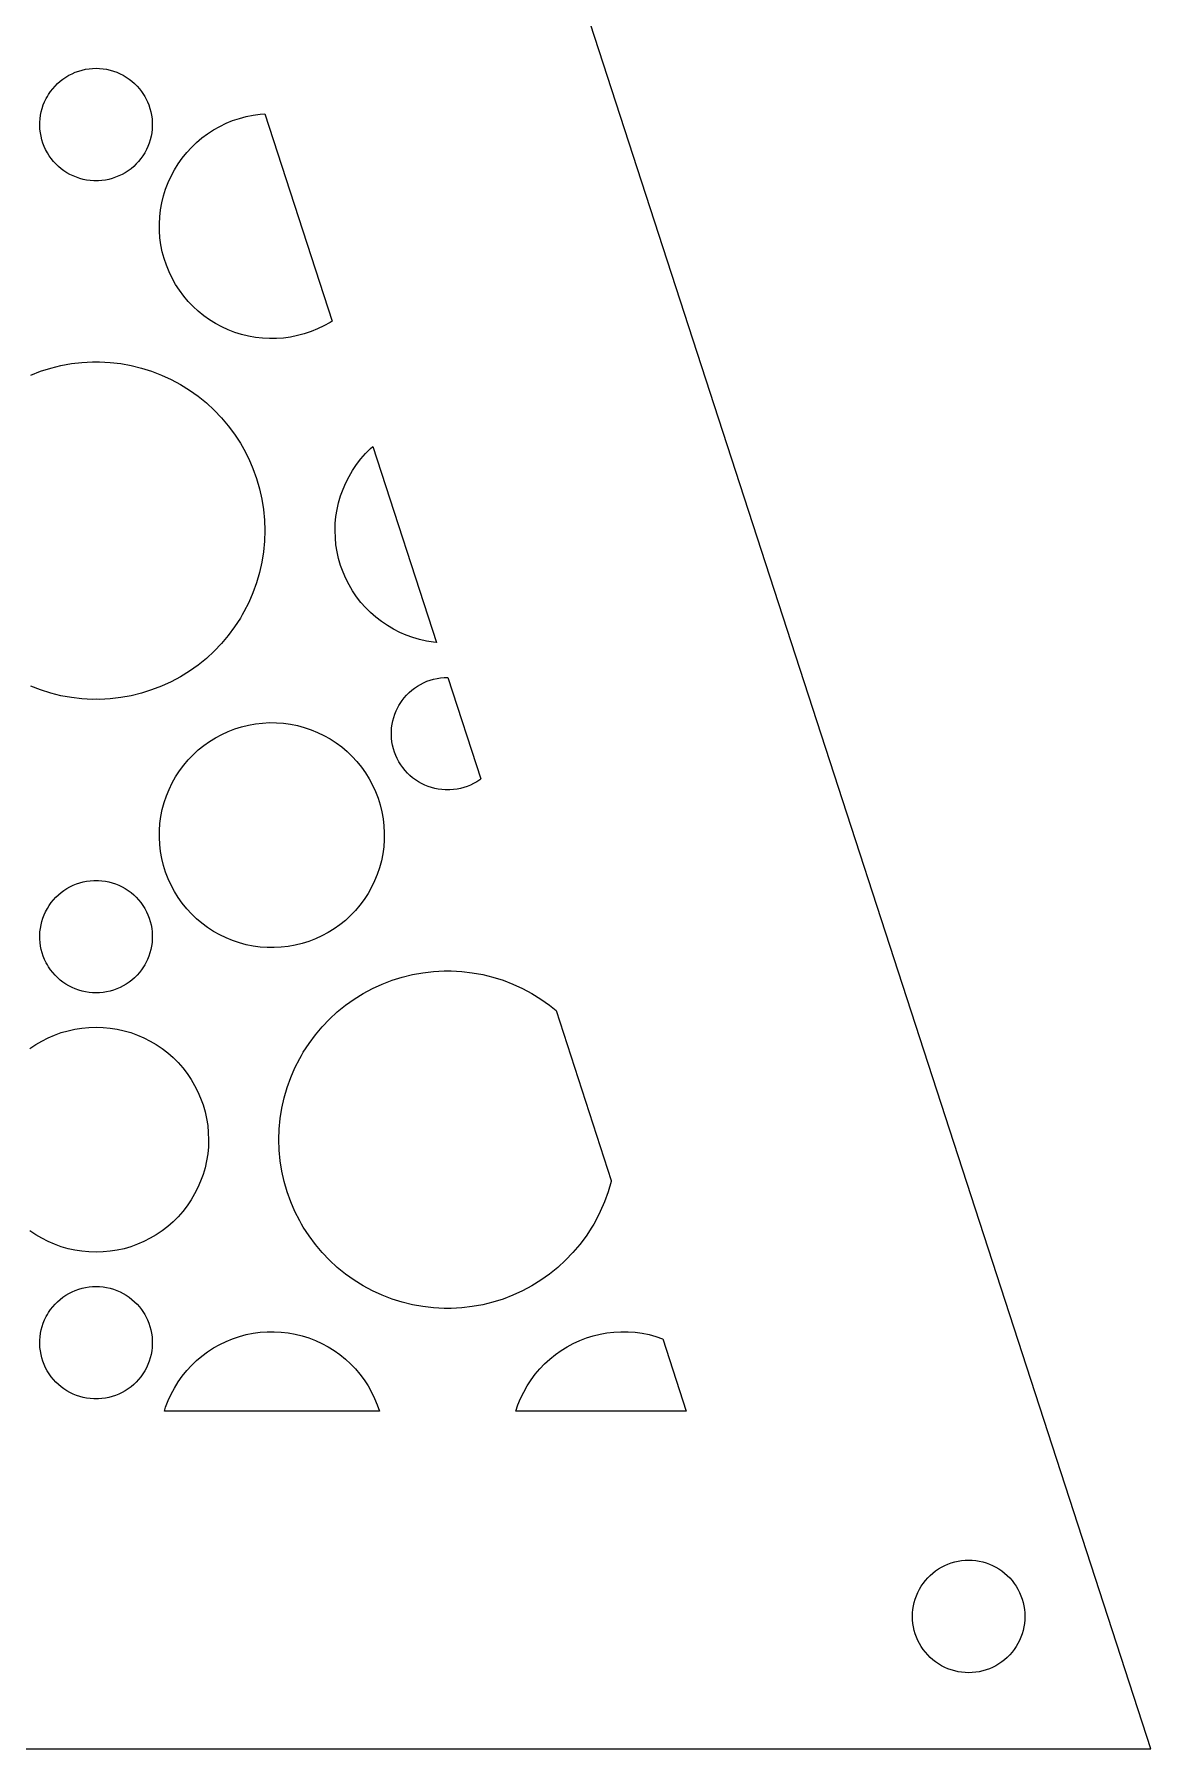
# Model space of a CAD drawing. Header units: metres. Extents: x -75 to 75, y 0 to 231.
# Drawn here: x 35.3 to 75, y 0 to 60.9 of the extents above; entities that cross this region are included whole.
import ezdxf

# ---------------------------------------------------------------- set-up
doc = ezdxf.new("R2010")
doc.units = ezdxf.units.M

msp = doc.modelspace()

# ---------------------------------------------------------------- linework, layer by layer
for p, q in [((75, 0), (0, 230.826)), ((37.2498, 59.7191), (37.3749, 59.7309)), ((37.3749, 59.7309), (37.5, 59.7355)), ((37.5, 59.7355), (37.6251, 59.7309)), ((37.6251, 59.7309), (37.7502, 59.7191)), ((36.0413, 59.1038), (36.1301, 59.1927)), ((36.1301, 59.1927), (36.2244, 59.2758)), ((36.2244, 59.2758), (36.3235, 59.3525)), ((36.3235, 59.3525), (36.4288, 59.4242)), ((36.4288, 59.4242), (36.5356, 59.4872)), ((36.5356, 59.4872), (36.6474, 59.5444)), ((36.6474, 59.5444), (36.7626, 59.5943)), ((36.7626, 59.5943), (36.8824, 59.6371)), ((36.8824, 59.6371), (37.0026, 59.6725)), ((37.0026, 59.6725), (37.1243, 59.6992)), ((37.1243, 59.6992), (37.2498, 59.7191)), ((37.7502, 59.7191), (37.8757, 59.6992)), ((37.8757, 59.6992), (37.9974, 59.6725)), ((37.9974, 59.6725), (38.1176, 59.6371)), ((38.1176, 59.6371), (38.2374, 59.5943)), ((38.2374, 59.5943), (38.3526, 59.5444)), ((38.3526, 59.5444), (38.4644, 59.4872)), ((38.4644, 59.4872), (38.5712, 59.4242)), ((38.5712, 59.4242), (38.6765, 59.3525)), ((38.6765, 59.3525), (38.7756, 59.2758)), ((38.7756, 59.2758), (38.8699, 59.1927)), ((38.8699, 59.1927), (38.9587, 59.1038)), ((35.6251, 58.4312), (35.672, 58.5476)), ((35.672, 58.5476), (35.7277, 58.662)), ((35.7277, 58.662), (35.7677, 58.7341)), ((35.7677, 58.7341), (35.8109, 58.8058)), ((35.8109, 58.8058), (35.8814, 58.9104)), ((35.8814, 58.9104), (35.9592, 59.0107)), ((35.9592, 59.0107), (36.0413, 59.1038)), ((38.9587, 59.1038), (39.0408, 59.0107)), ((39.0408, 59.0107), (39.1186, 58.9104)), ((39.1186, 58.9104), (39.1891, 58.8058)), ((39.1891, 58.8058), (39.2319, 58.7345)), ((39.2319, 58.7345), (39.2723, 58.662)), ((39.2723, 58.662), (39.328, 58.5476)), ((39.328, 58.5476), (39.3749, 58.4312)), ((35.5007, 57.8197), (35.5106, 57.9433)), ((35.5106, 57.9433), (35.527, 58.0677)), ((35.527, 58.0677), (35.5522, 58.1909)), ((35.5522, 58.1909), (35.5846, 58.3122)), ((35.5846, 58.3122), (35.6251, 58.4312)), ((39.3749, 58.4312), (39.4154, 58.3122)), ((39.4154, 58.3122), (39.4478, 58.1909)), ((39.4478, 58.1909), (39.473, 58.0677)), ((39.473, 58.0677), (39.4894, 57.9433)), ((39.4894, 57.9433), (39.4989, 57.8197)), ((42.3569, 57.8758), (42.5953, 57.9559)), ((42.5953, 57.9559), (42.8364, 58.0208)), ((42.8364, 58.0208), (43.0828, 58.0708)), ((43.0828, 58.0708), (43.3331, 58.1047)), ((43.3331, 58.1047), (43.4991, 58.1169)), ((43.4991, 58.1169), (45.8925, 50.7507)), ((35.5, 57.6923), (35.5007, 57.8197)), ((35.5064, 57.5687), (35.5, 57.6923)), ((35.5209, 57.4436), (35.5064, 57.5687)), ((35.5431, 57.32), (35.5209, 57.4436)), ((35.5732, 57.198), (35.5431, 57.32)), ((39.4566, 57.3185), (39.4264, 57.1964)), ((39.4791, 57.4436), (39.4566, 57.3185)), ((39.4936, 57.5684), (39.4791, 57.4436)), ((39.5004, 57.6923), (39.4936, 57.5684)), ((39.4989, 57.8197), (39.5004, 57.6923)), ((41.2651, 57.2609), (41.4673, 57.4108)), ((41.4673, 57.4108), (41.679, 57.5485)), ((41.679, 57.5485), (41.8968, 57.671)), ((41.8968, 57.671), (42.1227, 57.7805)), ((42.1227, 57.7805), (42.3569, 57.8758)), ((35.611, 57.0766), (35.5732, 57.198)), ((35.656, 56.9611), (35.611, 57.0766)), ((35.7079, 56.8466), (35.656, 56.9611)), ((35.7677, 56.7341), (35.7079, 56.8466)), ((35.8349, 56.6273), (35.7677, 56.7341)), ((39.2323, 56.7341), (39.1655, 56.6273)), ((39.2914, 56.8451), (39.2323, 56.7341)), ((39.3436, 56.9599), (39.2914, 56.8451)), ((39.389, 57.0766), (39.3436, 56.9599)), ((39.4264, 57.1964), (39.389, 57.0766)), ((40.564, 56.5449), (40.7227, 56.741)), ((40.7227, 56.741), (40.8916, 56.9248)), ((40.8916, 56.9248), (41.0732, 57.0988)), ((41.0732, 57.0988), (41.2651, 57.2609)), ((35.907, 56.5254), (35.8349, 56.6273)), ((35.9863, 56.4266), (35.907, 56.5254)), ((36.0703, 56.3354), (35.9863, 56.4266)), ((36.161, 56.2485), (36.0703, 56.3354)), ((36.2572, 56.1676), (36.161, 56.2485)), ((36.3583, 56.0925), (36.2572, 56.1676)), ((36.4647, 56.0234), (36.3583, 56.0925)), ((38.6406, 56.0917), (38.5353, 56.0234)), ((38.7428, 56.1676), (38.6406, 56.0917)), ((38.839, 56.2485), (38.7428, 56.1676)), ((38.9286, 56.3343), (38.839, 56.2485)), ((39.0137, 56.4266), (38.9286, 56.3343)), ((39.0923, 56.5243), (39.0137, 56.4266)), ((39.1655, 56.6273), (39.0923, 56.5243)), ((40.1665, 55.9036), (40.2851, 56.1249)), ((40.2851, 56.1249), (40.419, 56.3412)), ((40.419, 56.3412), (40.564, 56.5449)), ((36.5726, 55.962), (36.4647, 56.0234)), ((36.6859, 55.9078), (36.5726, 55.962)), ((36.8034, 55.8598), (36.6859, 55.9078)), ((36.9228, 55.8193), (36.8034, 55.8598)), ((37.0426, 55.7873), (36.9228, 55.8193)), ((37.1658, 55.7625), (37.0426, 55.7873)), ((37.2917, 55.7453), (37.1658, 55.7625)), ((37.4161, 55.7358), (37.2917, 55.7453)), ((37.5004, 55.7354), (37.4161, 55.7358)), ((37.5843, 55.7362), (37.5004, 55.7354)), ((37.7083, 55.7453), (37.5843, 55.7362)), ((37.8342, 55.7625), (37.7083, 55.7453)), ((37.9574, 55.7873), (37.8342, 55.7625)), ((38.0772, 55.8193), (37.9574, 55.7873)), ((38.1966, 55.8598), (38.0772, 55.8193)), ((38.3141, 55.9078), (38.1966, 55.8598)), ((38.4258, 55.9612), (38.3141, 55.9078)), ((38.5353, 56.0234), (38.4258, 55.9612)), ((39.9727, 55.4424), (40.0623, 55.6751)), ((40.0623, 55.6751), (40.1665, 55.9036)), ((39.7923, 54.7092), (39.8373, 54.9568)), ((39.8373, 54.9568), (39.8972, 55.201)), ((39.8972, 55.201), (39.9727, 55.4424)), ((39.7503, 54.2103), (39.764, 54.4598)), ((39.764, 54.4598), (39.7923, 54.7092)), ((39.7533, 53.9577), (39.7503, 54.2103)), ((39.7717, 53.7086), (39.7533, 53.9577)), ((39.8056, 53.4595), (39.7717, 53.7086)), ((39.8552, 53.2135), (39.8056, 53.4595)), ((39.9204, 52.9705), (39.8552, 53.2135)), ((40.0009, 52.7321), (39.9204, 52.9705)), ((40.0951, 52.4998), (40.0009, 52.7321)), ((40.2054, 52.2724), (40.0951, 52.4998)), ((40.3282, 52.0546), (40.2054, 52.2724)), ((40.4652, 51.844), (40.3282, 52.0546)), ((40.6158, 51.6407), (40.4652, 51.844)), ((40.7764, 51.45), (40.6158, 51.6407)), ((40.9504, 51.2684), (40.7764, 51.45)), ((41.1354, 51.0979), (40.9504, 51.2684)), ((41.3319, 50.9392), (41.1354, 51.0979)), ((41.5359, 50.7942), (41.3319, 50.9392)), ((41.7507, 50.6615), (41.5359, 50.7942)), ((41.9701, 50.5436), (41.7507, 50.6615)), ((45.821, 50.7042), (45.6032, 50.5817)), ((45.8925, 50.7507), (45.821, 50.7042)), ((42.2001, 50.4383), (41.9701, 50.5436)), ((42.4328, 50.3487), (42.2001, 50.4383)), ((42.6731, 50.2739), (42.4328, 50.3487)), ((42.9188, 50.2132), (42.6731, 50.2739)), ((43.1641, 50.169), (42.9188, 50.2132)), ((43.4151, 50.1404), (43.1641, 50.169)), ((43.6649, 50.1266), (43.4151, 50.1404)), ((43.9178, 50.1297), (43.6649, 50.1266)), ((44.1669, 50.148), (43.9178, 50.1297)), ((44.4172, 50.182), (44.1669, 50.148)), ((44.6636, 50.2319), (44.4172, 50.182)), ((44.9051, 50.2968), (44.6636, 50.2319)), ((45.1431, 50.3769), (44.9051, 50.2968)), ((45.3773, 50.4723), (45.1431, 50.3769)), ((45.6032, 50.5817), (45.3773, 50.4723)), ((35.1757, 48.8316), (35.5263, 48.9666)), ((35.5263, 48.9666), (35.8875, 49.0795)), ((35.8875, 49.0795), (36.2518, 49.1692)), ((36.2518, 49.1692), (36.6245, 49.2367)), ((36.6245, 49.2367), (36.9987, 49.2794)), ((36.9987, 49.2794), (37.3737, 49.2992)), ((37.3737, 49.2992), (37.5, 49.2981)), ((37.5, 49.2981), (37.6263, 49.2996)), ((37.6263, 49.2996), (38.0016, 49.2794)), ((38.0016, 49.2794), (38.3755, 49.2363)), ((38.3755, 49.2363), (38.7482, 49.1692)), ((38.7482, 49.1692), (39.1125, 49.0795)), ((39.1125, 49.0795), (39.4737, 48.9666)), ((39.4737, 48.9666), (39.8243, 48.8316)), ((39.8243, 48.8316), (40.1684, 48.6744)), ((40.1684, 48.6744), (40.4991, 48.497)), ((40.4991, 48.497), (40.8203, 48.2983)), ((40.8203, 48.2983), (41.1266, 48.0801)), ((41.1266, 48.0801), (41.4211, 47.8424)), ((41.4211, 47.8424), (41.6985, 47.5872)), ((41.6985, 47.5872), (41.959, 47.3152)), ((41.959, 47.3152), (42.2012, 47.0284)), ((42.2012, 47.0284), (42.4267, 46.7243)), ((42.4267, 46.7243), (42.6323, 46.4081)), ((42.6323, 46.4081), (42.6933, 46.2997)), ((42.6933, 46.2997), (42.7582, 46.191)), ((42.7582, 46.191), (42.9291, 45.8546)), ((42.9291, 45.8546), (43.0782, 45.5105)), ((46.7632, 45.6516), (46.9181, 45.8511)), ((46.9181, 45.8511), (47.0833, 46.0384)), ((47.0833, 46.0384), (47.261, 46.2162)), ((47.261, 46.2162), (47.3426, 46.288)), ((47.3426, 46.288), (49.6058, 39.3224)), ((43.0782, 45.5105), (43.206, 45.1542)), ((43.206, 45.1542), (43.3117, 44.7922)), ((46.3802, 45.0031), (46.4943, 45.2274)), ((46.4943, 45.2274), (46.6221, 45.4433)), ((46.6221, 45.4433), (46.7632, 45.6516)), ((43.3117, 44.7922), (43.3937, 44.4244)), ((46.125, 44.2947), (46.1956, 44.5362)), ((46.1956, 44.5362), (46.2811, 44.7742)), ((46.2811, 44.7742), (46.3802, 45.0031)), ((43.3937, 44.4244), (43.4525, 44.0521)), ((43.4525, 44.0521), (43.4875, 43.6783)), ((46.0312, 43.8015), (46.0705, 44.0495)), ((46.0705, 44.0495), (46.125, 44.2947)), ((43.4875, 43.6783), (43.4998, 43.3002)), ((43.4998, 43.3002), (43.4879, 42.9237)), ((45.9999, 43.3018), (46.0075, 43.5528)), ((46.0079, 43.0492), (45.9999, 43.3018)), ((46.0075, 43.5528), (46.0312, 43.8015)), ((43.4879, 42.9237), (43.4525, 42.5499)), ((46.0312, 42.8005), (46.0079, 43.0492)), ((46.0705, 42.5526), (46.0312, 42.8005)), ((43.3933, 42.1761), (43.3113, 41.8083)), ((43.4525, 42.5499), (43.3933, 42.1761)), ((46.125, 42.3073), (46.0705, 42.5526)), ((46.1956, 42.0658), (46.125, 42.3073)), ((46.2811, 41.8278), (46.1956, 42.0658)), ((43.2056, 41.4463), (43.0782, 41.0915)), ((43.3113, 41.8083), (43.2056, 41.4463)), ((46.3802, 41.5989), (46.2811, 41.8278)), ((46.4943, 41.3746), (46.3802, 41.5989)), ((43.0782, 41.0915), (42.9283, 40.7459)), ((46.6221, 41.1587), (46.4943, 41.3746)), ((46.7632, 40.9504), (46.6221, 41.1587)), ((46.9181, 40.7509), (46.7632, 40.9504)), ((42.6933, 40.3023), (42.6323, 40.1939)), ((42.7574, 40.4099), (42.6933, 40.3023)), ((42.9283, 40.7459), (42.7574, 40.4099)), ((47.0833, 40.5636), (46.9181, 40.7509)), ((47.261, 40.3858), (47.0833, 40.5636)), ((47.4495, 40.2199), (47.261, 40.3858)), ((42.4259, 39.8766), (42.2012, 39.5737)), ((42.6323, 40.1939), (42.4259, 39.8766)), ((47.6479, 40.0654), (47.4495, 40.2199)), ((47.8573, 39.9235), (47.6479, 40.0654)), ((48.0721, 39.7964), (47.8573, 39.9235)), ((48.296, 39.6824), (48.0721, 39.7964)), ((48.5264, 39.5824), (48.296, 39.6824)), ((41.6973, 39.0137), (41.4211, 38.7596)), ((41.9579, 39.2857), (41.6973, 39.0137)), ((42.2012, 39.5737), (41.9579, 39.2857)), ((48.7644, 39.497), (48.5264, 39.5824)), ((49.0059, 39.4264), (48.7644, 39.497)), ((49.2496, 39.3723), (49.0059, 39.4264)), ((49.4991, 39.3326), (49.2496, 39.3723)), ((49.6058, 39.3224), (49.4991, 39.3326)), ((41.1266, 38.522), (40.8203, 38.3041)), ((41.4211, 38.7596), (41.1266, 38.522)), ((40.1669, 37.9269), (39.8243, 37.7705)), ((40.4991, 38.105), (40.1669, 37.9269)), ((40.8203, 38.3041), (40.4991, 38.105)), ((48.9288, 37.7735), (49.0356, 37.8365)), ((49.0356, 37.8365), (49.1474, 37.8937)), ((49.1474, 37.8937), (49.2626, 37.9436)), ((49.2626, 37.9436), (49.3824, 37.9864)), ((49.3824, 37.9864), (49.5026, 38.0219)), ((49.5026, 38.0219), (49.6243, 38.0486)), ((49.6243, 38.0486), (49.7498, 38.0684)), ((49.7498, 38.0684), (49.8749, 38.0802)), ((49.8749, 38.0802), (50, 38.0848)), ((50, 38.0848), (50.008, 38.0845)), ((50.008, 38.0845), (51.1819, 34.4717)), ((35.5263, 37.6354), (35.1757, 37.7705)), ((35.8875, 37.5225), (35.5263, 37.6354)), ((36.2518, 37.4329), (35.8875, 37.5225)), ((36.6245, 37.3657), (36.2518, 37.4329)), ((36.9984, 37.3226), (36.6245, 37.3657)), ((37.3737, 37.3024), (36.9984, 37.3226)), ((37.5, 37.3039), (37.3737, 37.3024)), ((37.6263, 37.3028), (37.5, 37.3039)), ((38.0013, 37.3226), (37.6263, 37.3028)), ((38.3755, 37.3653), (38.0013, 37.3226)), ((38.7482, 37.4329), (38.3755, 37.3653)), ((39.1125, 37.5225), (38.7482, 37.4329)), ((39.4737, 37.6354), (39.1125, 37.5225)), ((39.8243, 37.7705), (39.4737, 37.6354)), ((48.3109, 37.1552), (48.3814, 37.2597)), ((48.3814, 37.2597), (48.4592, 37.36)), ((48.4592, 37.36), (48.5413, 37.4531)), ((48.5413, 37.4531), (48.6301, 37.542)), ((48.6301, 37.542), (48.7244, 37.6251)), ((48.7244, 37.6251), (48.8235, 37.7018)), ((48.8235, 37.7018), (48.9288, 37.7735)), ((48.0522, 36.5402), (48.0846, 36.6615)), ((48.0846, 36.6615), (48.1251, 36.7805)), ((48.1251, 36.7805), (48.172, 36.8969)), ((48.172, 36.8969), (48.2277, 37.0113)), ((48.2277, 37.0113), (48.2677, 37.0834)), ((48.2677, 37.0834), (48.3109, 37.1552)), ((41.7507, 35.9406), (41.9701, 36.0584)), ((41.9701, 36.0584), (42.2001, 36.1637)), ((42.2001, 36.1637), (42.4328, 36.2534)), ((42.4328, 36.2534), (42.6731, 36.3281)), ((42.6731, 36.3281), (42.9188, 36.3888)), ((42.9188, 36.3888), (43.1641, 36.433)), ((43.1641, 36.433), (43.4155, 36.4616)), ((43.4155, 36.4616), (43.6649, 36.475)), ((43.6649, 36.475), (43.9178, 36.4727)), ((43.9178, 36.4727), (44.1669, 36.454)), ((44.1669, 36.454), (44.4172, 36.4201)), ((44.4172, 36.4201), (44.6636, 36.3701)), ((44.6636, 36.3701), (44.9047, 36.3052)), ((44.9047, 36.3052), (45.1431, 36.2251)), ((45.1431, 36.2251), (45.3773, 36.1298)), ((45.3773, 36.1298), (45.6032, 36.0203)), ((45.6032, 36.0203), (45.821, 35.8978)), ((48, 36.0416), (48.0007, 36.1691)), ((48.0064, 35.918), (48, 36.0416)), ((48.0007, 36.1691), (48.0106, 36.2926)), ((48.0106, 36.2926), (48.027, 36.417)), ((48.027, 36.417), (48.0522, 36.5402)), ((40.9504, 35.3336), (41.1354, 35.5042)), ((41.1354, 35.5042), (41.3319, 35.6628)), ((41.3319, 35.6628), (41.5359, 35.8074)), ((41.5359, 35.8074), (41.7507, 35.9406)), ((45.821, 35.8978), (46.0327, 35.7601)), ((46.0327, 35.7601), (46.2349, 35.6102)), ((46.2349, 35.6102), (46.4268, 35.4481)), ((46.4268, 35.4481), (46.6084, 35.2741)), ((48.0209, 35.7929), (48.0064, 35.918)), ((48.0431, 35.6693), (48.0209, 35.7929)), ((48.0732, 35.5473), (48.0431, 35.6693)), ((48.111, 35.4259), (48.0732, 35.5473)), ((48.156, 35.3104), (48.111, 35.4259)), ((40.3282, 34.5474), (40.4652, 34.758)), ((40.4652, 34.758), (40.6158, 34.9613)), ((40.6158, 34.9613), (40.7764, 35.1521)), ((40.7764, 35.1521), (40.9504, 35.3336)), ((46.6084, 35.2741), (46.7773, 35.0903)), ((46.7773, 35.0903), (46.936, 34.8942)), ((46.936, 34.8942), (47.081, 34.6905)), ((48.2079, 35.1959), (48.156, 35.3104)), ((48.2677, 35.0834), (48.2079, 35.1959)), ((48.3349, 34.9766), (48.2677, 35.0834)), ((48.407, 34.8747), (48.3349, 34.9766)), ((48.4863, 34.7759), (48.407, 34.8747)), ((48.5703, 34.6848), (48.4863, 34.7759)), ((40.0951, 34.1022), (40.2054, 34.3296)), ((40.2054, 34.3296), (40.3282, 34.5474)), ((47.081, 34.6905), (47.2149, 34.4742)), ((47.2149, 34.4742), (47.3335, 34.2529)), ((47.3335, 34.2529), (47.4377, 34.0244)), ((48.661, 34.5978), (48.5703, 34.6848)), ((48.7572, 34.5169), (48.661, 34.5978)), ((48.8583, 34.4418), (48.7572, 34.5169)), ((48.9647, 34.3727), (48.8583, 34.4418)), ((49.0726, 34.3113), (48.9647, 34.3727)), ((49.1859, 34.2571), (49.0726, 34.3113)), ((49.3034, 34.2091), (49.1859, 34.2571)), ((49.4228, 34.1686), (49.3034, 34.2091)), ((49.5426, 34.1366), (49.4228, 34.1686)), ((49.6658, 34.1118), (49.5426, 34.1366)), ((50.4574, 34.1366), (50.3342, 34.1118)), ((50.5772, 34.1686), (50.4574, 34.1366)), ((50.6966, 34.2091), (50.5772, 34.1686)), ((50.8141, 34.2571), (50.6966, 34.2091)), ((50.9258, 34.3105), (50.8141, 34.2571)), ((51.0353, 34.3727), (50.9258, 34.3105)), ((51.1406, 34.441), (51.0353, 34.3727)), ((51.1819, 34.4717), (51.1406, 34.441)), ((39.8552, 33.3885), (39.9204, 33.6315)), ((39.9204, 33.6315), (40.0009, 33.8699)), ((40.0009, 33.8699), (40.0951, 34.1022)), ((47.4377, 34.0244), (47.5273, 33.7917)), ((47.5273, 33.7917), (47.6028, 33.5503)), ((47.6028, 33.5503), (47.6631, 33.3061)), ((49.7917, 34.0946), (49.6658, 34.1118)), ((49.9161, 34.0851), (49.7917, 34.0946)), ((50.0004, 34.0847), (49.9161, 34.0851)), ((50.0843, 34.0855), (50.0004, 34.0847)), ((50.2083, 34.0946), (50.0843, 34.0855)), ((50.3342, 34.1118), (50.2083, 34.0946)), ((39.7717, 32.8934), (39.8056, 33.1425)), ((39.8056, 33.1425), (39.8552, 33.3885)), ((47.6631, 33.3061), (47.7077, 33.0585)), ((47.7077, 33.0585), (47.736, 32.8091)), ((39.7507, 32.3917), (39.753, 32.6443)), ((39.764, 32.1423), (39.7507, 32.3917)), ((39.753, 32.6443), (39.7717, 32.8934)), ((47.747, 32.3071), (47.7283, 32.058)), ((47.736, 32.8091), (47.7493, 32.5596)), ((47.7493, 32.5596), (47.747, 32.3071)), ((39.7923, 31.8928), (39.764, 32.1423)), ((39.8369, 31.6452), (39.7923, 31.8928)), ((47.694, 31.8073), (47.6444, 31.5613)), ((47.7283, 32.058), (47.694, 31.8073)), ((39.8972, 31.4011), (39.8369, 31.6452)), ((39.9727, 31.1596), (39.8972, 31.4011)), ((40.0623, 30.9269), (39.9727, 31.1596)), ((47.5792, 31.3183), (47.4991, 31.0814)), ((47.6444, 31.5613), (47.5792, 31.3183)), ((36.2572, 30.4344), (36.3583, 30.5096)), ((36.3583, 30.5096), (36.4647, 30.5786)), ((36.4647, 30.5786), (36.5726, 30.64)), ((36.5726, 30.64), (36.6859, 30.6942)), ((36.6859, 30.6942), (36.8034, 30.7423)), ((36.8034, 30.7423), (36.9232, 30.7827)), ((36.9232, 30.7827), (37.0426, 30.8147)), ((37.0426, 30.8147), (37.1658, 30.8395)), ((37.1658, 30.8395), (37.2917, 30.8567)), ((37.2917, 30.8567), (37.4157, 30.8659)), ((37.4157, 30.8659), (37.4996, 30.8666)), ((37.4996, 30.8666), (37.5839, 30.8662)), ((37.5839, 30.8662), (37.7083, 30.8567)), ((37.7083, 30.8567), (37.8342, 30.8395)), ((37.8342, 30.8395), (37.9574, 30.8147)), ((37.9574, 30.8147), (38.0768, 30.7827)), ((38.0768, 30.7827), (38.1966, 30.7423)), ((38.1966, 30.7423), (38.3141, 30.6942)), ((38.3141, 30.6942), (38.4274, 30.64)), ((38.4274, 30.64), (38.5353, 30.5786)), ((38.5353, 30.5786), (38.6417, 30.5096)), ((38.6417, 30.5096), (38.7428, 30.4344)), ((40.1665, 30.6984), (40.0623, 30.9269)), ((40.2855, 30.4764), (40.1665, 30.6984)), ((40.419, 30.2608), (40.2855, 30.4764)), ((47.2946, 30.6217), (47.1718, 30.4039)), ((47.4041, 30.8475), (47.2946, 30.6217)), ((47.4991, 31.0814), (47.4041, 30.8475)), ((35.7079, 29.7554), (35.7677, 29.8679)), ((35.7677, 29.8679), (35.8345, 29.9747)), ((35.8345, 29.9747), (35.907, 30.0766)), ((35.907, 30.0766), (35.9863, 30.1754)), ((35.9863, 30.1754), (36.0703, 30.2666)), ((36.0703, 30.2666), (36.161, 30.3535)), ((36.161, 30.3535), (36.2572, 30.4344)), ((38.7428, 30.4344), (38.839, 30.3535)), ((38.839, 30.3535), (38.9297, 30.2666)), ((38.9297, 30.2666), (39.0137, 30.1754)), ((39.0137, 30.1754), (39.093, 30.0766)), ((39.093, 30.0766), (39.1651, 29.9747)), ((39.1651, 29.9747), (39.2323, 29.8679)), ((39.2323, 29.8679), (39.2921, 29.7554)), ((40.564, 30.0571), (40.419, 30.2608)), ((40.7227, 29.8611), (40.564, 30.0571)), ((46.8842, 29.99), (46.7224, 29.7981)), ((47.0341, 30.1922), (46.8842, 29.99)), ((47.1718, 30.4039), (47.0341, 30.1922)), ((35.5209, 29.1584), (35.5431, 29.282)), ((35.5431, 29.282), (35.5732, 29.4041)), ((35.5732, 29.4041), (35.611, 29.5254)), ((35.611, 29.5254), (35.656, 29.641)), ((35.656, 29.641), (35.7079, 29.7554)), ((39.2921, 29.7554), (39.344, 29.641)), ((39.344, 29.641), (39.389, 29.5254)), ((39.389, 29.5254), (39.4268, 29.4041)), ((39.4268, 29.4041), (39.4569, 29.282)), ((39.4569, 29.282), (39.4791, 29.1584)), ((40.8916, 29.6772), (40.7227, 29.8611)), ((41.0732, 29.5033), (40.8916, 29.6772)), ((41.2651, 29.3411), (41.0732, 29.5033)), ((41.4673, 29.1912), (41.2651, 29.3411)), ((46.1681, 29.2885), (45.9641, 29.1439)), ((46.3646, 29.4472), (46.1681, 29.2885)), ((46.5485, 29.6165), (46.3646, 29.4472)), ((46.7224, 29.7981), (46.5485, 29.6165)), ((35.4996, 28.9097), (35.5064, 29.0337)), ((35.5011, 28.7823), (35.4996, 28.9097)), ((35.5106, 28.6587), (35.5011, 28.7823)), ((35.5064, 29.0337), (35.5209, 29.1584)), ((35.527, 28.5343), (35.5106, 28.6587)), ((39.4894, 28.6587), (39.4726, 28.5328)), ((39.4791, 29.1584), (39.4936, 29.0333)), ((39.4993, 28.7823), (39.4894, 28.6587)), ((39.4936, 29.0333), (39.5, 28.9097)), ((39.5, 28.9097), (39.4993, 28.7823)), ((41.679, 29.0535), (41.4673, 29.1912)), ((41.8968, 28.931), (41.679, 29.0535)), ((42.1227, 28.8216), (41.8968, 28.931)), ((42.3569, 28.7262), (42.1227, 28.8216)), ((42.5949, 28.6461), (42.3569, 28.7262)), ((42.8364, 28.5812), (42.5949, 28.6461)), ((45.0672, 28.698), (44.8269, 28.6232)), ((45.2999, 28.7876), (45.0672, 28.698)), ((45.5284, 28.8921), (45.2999, 28.7876)), ((45.7493, 29.0108), (45.5284, 28.8921)), ((45.9641, 29.1439), (45.7493, 29.0108)), ((35.5522, 28.4111), (35.527, 28.5343)), ((35.5846, 28.2898), (35.5522, 28.4111)), ((35.6251, 28.1708), (35.5846, 28.2898)), ((35.672, 28.0544), (35.6251, 28.1708)), ((35.7277, 27.94), (35.672, 28.0544)), ((39.3272, 28.0529), (39.2723, 27.94)), ((39.3749, 28.1708), (39.3272, 28.0529)), ((39.415, 28.2883), (39.3749, 28.1708)), ((39.4474, 28.4096), (39.415, 28.2883)), ((39.4726, 28.5328), (39.4474, 28.4096)), ((43.0828, 28.5313), (42.8364, 28.5812)), ((43.3331, 28.4973), (43.0828, 28.5313)), ((43.5822, 28.4786), (43.3331, 28.4973)), ((43.8351, 28.4763), (43.5822, 28.4786)), ((44.0845, 28.4897), (43.8351, 28.4763)), ((44.3359, 28.5183), (44.0845, 28.4897)), ((44.5812, 28.5625), (44.3359, 28.5183)), ((44.8269, 28.6232), (44.5812, 28.5625)), ((35.7681, 27.8675), (35.7277, 27.94)), ((35.8109, 27.7962), (35.7681, 27.8675)), ((35.8814, 27.6917), (35.8109, 27.7962)), ((35.9592, 27.5913), (35.8814, 27.6917)), ((36.0413, 27.4982), (35.9592, 27.5913)), ((36.1301, 27.4094), (36.0413, 27.4982)), ((38.9576, 27.4971), (38.8687, 27.4082)), ((39.0404, 27.5913), (38.9576, 27.4971)), ((39.1178, 27.6905), (39.0404, 27.5913)), ((39.1884, 27.795), (39.1178, 27.6905)), ((39.2323, 27.8679), (39.1884, 27.795)), ((39.2723, 27.94), (39.2323, 27.8679)), ((48.0263, 27.3159), (48.3875, 27.4288)), ((48.3875, 27.4288), (48.7518, 27.5185)), ((48.7518, 27.5185), (49.1245, 27.586)), ((49.1245, 27.586), (49.4987, 27.6287)), ((49.4987, 27.6287), (49.8737, 27.6485)), ((49.8737, 27.6485), (50, 27.6474)), ((50, 27.6474), (50.1263, 27.6489)), ((50.1263, 27.6489), (50.5016, 27.6287)), ((50.5016, 27.6287), (50.8755, 27.5856)), ((50.8755, 27.5856), (51.2482, 27.5185)), ((51.2482, 27.5185), (51.6125, 27.4288)), ((51.6125, 27.4288), (51.9737, 27.3159)), ((36.2244, 27.3262), (36.1301, 27.4094)), ((36.3235, 27.2495), (36.2244, 27.3262)), ((36.4288, 27.1778), (36.3235, 27.2495)), ((36.5356, 27.1149), (36.4288, 27.1778)), ((36.6474, 27.0576), (36.5356, 27.1149)), ((36.7626, 27.0077), (36.6474, 27.0576)), ((36.8824, 26.965), (36.7626, 27.0077)), ((37.0033, 26.9295), (36.8824, 26.965)), ((37.1243, 26.9028), (37.0033, 26.9295)), ((37.2498, 26.8829), (37.1243, 26.9028)), ((37.3749, 26.8711), (37.2498, 26.8829)), ((37.5, 26.8665), (37.3749, 26.8711)), ((37.6251, 26.8711), (37.5, 26.8665)), ((37.7502, 26.8829), (37.6251, 26.8711)), ((37.8757, 26.9028), (37.7502, 26.8829)), ((37.9967, 26.9295), (37.8757, 26.9028)), ((38.1176, 26.965), (37.9967, 26.9295)), ((38.2374, 27.0077), (38.1176, 26.965)), ((38.3526, 27.0576), (38.2374, 27.0077)), ((38.4644, 27.1149), (38.3526, 27.0576)), ((38.5712, 27.1778), (38.4644, 27.1149)), ((38.6753, 27.2488), (38.5712, 27.1778)), ((38.7756, 27.3262), (38.6753, 27.2488)), ((38.8687, 27.4082), (38.7756, 27.3262)), ((46.6797, 26.6472), (47.0009, 26.8463)), ((47.0009, 26.8463), (47.3316, 27.0237)), ((47.3316, 27.0237), (47.6757, 27.1809)), ((47.6757, 27.1809), (48.0263, 27.3159)), ((51.9737, 27.3159), (52.3243, 27.1809)), ((52.3243, 27.1809), (52.6684, 27.0237)), ((52.6684, 27.0237), (52.9991, 26.8463)), ((52.9991, 26.8463), (53.3203, 26.6476)), ((46.0789, 26.1917), (46.3734, 26.4294)), ((46.3734, 26.4294), (46.6797, 26.6472)), ((53.3203, 26.6476), (53.6266, 26.4294)), ((53.6266, 26.4294), (53.8549, 26.2452)), ((53.8549, 26.2452), (55.8201, 20.1969)), ((36.7496, 25.5791), (36.9991, 25.6187)), ((36.9991, 25.6187), (37.2478, 25.642)), ((37.2478, 25.642), (37.5, 25.65)), ((37.5, 25.65), (37.7522, 25.6424)), ((37.7522, 25.6424), (38.0009, 25.6187)), ((38.0009, 25.6187), (38.2504, 25.5791)), ((45.2988, 25.3777), (45.541, 25.6645)), ((45.541, 25.6645), (45.8015, 25.9365)), ((45.8015, 25.9365), (46.0789, 26.1917)), ((35.1479, 24.8859), (35.3573, 25.0278)), ((35.3573, 25.0278), (35.5721, 25.1549)), ((35.5721, 25.1549), (35.796, 25.2689)), ((35.796, 25.2689), (36.0264, 25.3689)), ((36.0264, 25.3689), (36.2644, 25.4543)), ((36.2644, 25.4543), (36.5051, 25.5249)), ((36.5051, 25.5249), (36.7496, 25.5791)), ((38.2504, 25.5791), (38.4949, 25.5249)), ((38.4949, 25.5249), (38.7356, 25.4543)), ((38.7356, 25.4543), (38.9736, 25.3689)), ((38.9736, 25.3689), (39.204, 25.2689)), ((39.204, 25.2689), (39.4279, 25.1549)), ((39.4279, 25.1549), (39.6427, 25.0278)), ((39.6427, 25.0278), (39.8521, 24.8859)), ((44.8677, 24.7574), (45.0733, 25.0736)), ((45.0733, 25.0736), (45.2988, 25.3777)), ((39.8521, 24.8859), (40.0505, 24.7314)), ((40.0505, 24.7314), (40.239, 24.5655)), ((40.239, 24.5655), (40.4167, 24.3877)), ((40.4167, 24.3877), (40.5819, 24.2004)), ((44.5709, 24.2039), (44.7418, 24.5403)), ((44.7418, 24.5403), (44.8063, 24.6483)), ((44.8063, 24.6483), (44.8677, 24.7574)), ((40.5819, 24.2004), (40.7368, 24.0009)), ((40.7368, 24.0009), (40.8779, 23.7926)), ((40.8779, 23.7926), (41.0057, 23.5767)), ((44.294, 23.5035), (44.4218, 23.8598)), ((44.4218, 23.8598), (44.5709, 24.2039)), ((41.0057, 23.5767), (41.1198, 23.3524)), ((41.1198, 23.3524), (41.2189, 23.1236)), ((44.1883, 23.1415), (44.294, 23.5035)), ((41.2189, 23.1236), (41.3044, 22.8855)), ((41.3044, 22.8855), (41.375, 22.644)), ((41.375, 22.644), (41.4295, 22.3988)), ((44.0475, 22.4014), (44.1063, 22.7737)), ((44.1063, 22.7737), (44.1883, 23.1415)), ((41.4295, 22.3988), (41.4688, 22.1508)), ((41.4688, 22.1508), (41.4921, 21.9021)), ((44.0002, 21.6511), (44.0121, 22.0276)), ((44.0121, 22.0276), (44.0475, 22.4014)), ((41.4925, 21.3985), (41.4688, 21.1498)), ((41.4921, 21.9021), (41.5001, 21.6496)), ((41.5001, 21.6496), (41.4925, 21.3985)), ((44.0125, 21.273), (44.0002, 21.6511)), ((41.4291, 20.9003), (41.3746, 20.6551)), ((41.4688, 21.1498), (41.4291, 20.9003)), ((44.0475, 20.8992), (44.0125, 21.273)), ((44.1063, 20.5269), (44.0475, 20.8992)), ((41.2189, 20.1771), (41.119, 19.9467)), ((41.304, 20.4136), (41.2189, 20.1771)), ((41.3746, 20.6551), (41.304, 20.4136)), ((44.1883, 20.1591), (44.1063, 20.5269)), ((44.294, 19.7971), (44.1883, 20.1591)), ((55.8113, 20.1576), (55.7056, 19.7956)), ((55.8201, 20.1969), (55.8113, 20.1576)), ((40.8779, 19.508), (40.736, 19.2986)), ((41.0049, 19.7227), (40.8779, 19.508)), ((41.119, 19.9467), (41.0049, 19.7227)), ((44.4218, 19.4408), (44.294, 19.7971)), ((55.7056, 19.7956), (55.5782, 19.4408)), ((40.4156, 18.9117), (40.2378, 18.734)), ((40.5815, 19.1002), (40.4156, 18.9117)), ((40.736, 19.2986), (40.5815, 19.1002)), ((44.5709, 19.0968), (44.4218, 19.4408)), ((44.7418, 18.7603), (44.5709, 19.0968)), ((55.4283, 19.0952), (55.2574, 18.7592)), ((55.5782, 19.4408), (55.4283, 19.0952)), ((35.3573, 18.2728), (35.1479, 18.4147)), ((39.851, 18.4139), (39.6427, 18.2728)), ((40.0505, 18.5688), (39.851, 18.4139)), ((40.2378, 18.734), (40.0505, 18.5688)), ((44.8067, 18.6516), (44.7418, 18.7603)), ((44.8677, 18.5432), (44.8067, 18.6516)), ((45.0733, 18.227), (44.8677, 18.5432)), ((55.1323, 18.5432), (54.9259, 18.2259)), ((55.1933, 18.6516), (55.1323, 18.5432)), ((55.2574, 18.7592), (55.1933, 18.6516)), ((35.5721, 18.1458), (35.3573, 18.2728)), ((35.796, 18.0317), (35.5721, 18.1458)), ((36.0264, 17.9317), (35.796, 18.0317)), ((36.2644, 17.8463), (36.0264, 17.9317)), ((36.5059, 17.7757), (36.2644, 17.8463)), ((36.7496, 17.7216), (36.5059, 17.7757)), ((36.9991, 17.6819), (36.7496, 17.7216)), ((37.2478, 17.6582), (36.9991, 17.6819)), ((38.0009, 17.6819), (37.7522, 17.6586)), ((38.2504, 17.7216), (38.0009, 17.6819)), ((38.4941, 17.7757), (38.2504, 17.7216)), ((38.7356, 17.8463), (38.4941, 17.7757)), ((38.9736, 17.9317), (38.7356, 17.8463)), ((39.204, 18.0317), (38.9736, 17.9317)), ((39.4279, 18.1458), (39.204, 18.0317)), ((39.6427, 18.2728), (39.4279, 18.1458)), ((45.2988, 17.923), (45.0733, 18.227)), ((45.541, 17.6361), (45.2988, 17.923)), ((54.7012, 17.923), (54.4579, 17.635)), ((54.9259, 18.2259), (54.7012, 17.923)), ((37.5, 17.6506), (37.2478, 17.6582)), ((37.7522, 17.6586), (37.5, 17.6506)), ((45.8015, 17.3641), (45.541, 17.6361)), ((46.0789, 17.1089), (45.8015, 17.3641)), ((46.3734, 16.8713), (46.0789, 17.1089)), ((53.9211, 17.1089), (53.6266, 16.8713)), ((54.1973, 17.363), (53.9211, 17.1089)), ((54.4579, 17.635), (54.1973, 17.363)), ((46.6797, 16.6531), (46.3734, 16.8713)), ((47.0009, 16.4543), (46.6797, 16.6531)), ((53.3203, 16.6534), (52.9991, 16.4543)), ((53.6266, 16.8713), (53.3203, 16.6534)), ((36.0413, 15.8024), (36.1301, 15.8913)), ((36.1301, 15.8913), (36.2244, 15.9744)), ((36.2244, 15.9744), (36.3235, 16.0511)), ((36.3235, 16.0511), (36.4288, 16.1228)), ((36.4288, 16.1228), (36.5356, 16.1858)), ((36.5356, 16.1858), (36.6474, 16.243)), ((36.6474, 16.243), (36.7626, 16.293)), ((36.7626, 16.293), (36.8824, 16.3357)), ((36.8824, 16.3357), (37.0026, 16.3712)), ((37.0026, 16.3712), (37.1243, 16.3979)), ((37.1243, 16.3979), (37.2498, 16.4177)), ((37.2498, 16.4177), (37.3749, 16.4295)), ((37.3749, 16.4295), (37.5, 16.4341)), ((37.5, 16.4341), (37.6251, 16.4295)), ((37.6251, 16.4295), (37.7502, 16.4177)), ((37.7502, 16.4177), (37.8757, 16.3979)), ((37.8757, 16.3979), (37.9974, 16.3712)), ((37.9974, 16.3712), (38.1176, 16.3357)), ((38.1176, 16.3357), (38.2374, 16.293)), ((38.2374, 16.293), (38.3526, 16.243)), ((38.3526, 16.243), (38.4644, 16.1858)), ((38.4644, 16.1858), (38.5712, 16.1228)), ((38.5712, 16.1228), (38.6765, 16.0511)), ((38.6765, 16.0511), (38.7756, 15.9744)), ((38.7756, 15.9744), (38.8699, 15.8913)), ((38.8699, 15.8913), (38.9587, 15.8024)), ((47.3316, 16.2769), (47.0009, 16.4543)), ((47.6757, 16.1198), (47.3316, 16.2769)), ((48.0263, 15.9847), (47.6757, 16.1198)), ((48.3875, 15.8718), (48.0263, 15.9847)), ((48.7518, 15.7822), (48.3875, 15.8718)), ((51.6125, 15.8718), (51.2482, 15.7822)), ((51.9737, 15.9847), (51.6125, 15.8718)), ((52.3243, 16.1198), (51.9737, 15.9847)), ((52.6669, 16.2762), (52.3243, 16.1198)), ((52.9991, 16.4543), (52.6669, 16.2762)), ((35.6251, 15.1299), (35.672, 15.2462)), ((35.672, 15.2462), (35.7277, 15.3606)), ((35.7277, 15.3606), (35.7677, 15.4327)), ((35.7677, 15.4327), (35.8109, 15.5045)), ((35.8109, 15.5045), (35.8814, 15.609)), ((35.8814, 15.609), (35.9592, 15.7093)), ((35.9592, 15.7093), (36.0413, 15.8024)), ((38.9587, 15.8024), (39.0408, 15.7093)), ((39.0408, 15.7093), (39.1186, 15.609)), ((39.1186, 15.609), (39.1891, 15.5045)), ((39.1891, 15.5045), (39.2319, 15.4331)), ((39.2319, 15.4331), (39.2723, 15.3606)), ((39.2723, 15.3606), (39.328, 15.2462)), ((39.328, 15.2462), (39.3749, 15.1299)), ((49.1245, 15.715), (48.7518, 15.7822)), ((49.4984, 15.6719), (49.1245, 15.715)), ((49.8737, 15.6517), (49.4984, 15.6719)), ((50, 15.6532), (49.8737, 15.6517)), ((50.1263, 15.6521), (50, 15.6532)), ((50.5013, 15.6719), (50.1263, 15.6521)), ((50.8755, 15.7146), (50.5013, 15.6719)), ((51.2482, 15.7822), (50.8755, 15.7146)), ((35.5007, 14.5184), (35.5106, 14.642)), ((35.5106, 14.642), (35.527, 14.7663)), ((35.527, 14.7663), (35.5522, 14.8895)), ((35.5522, 14.8895), (35.5846, 15.0108)), ((35.5846, 15.0108), (35.6251, 15.1299)), ((39.3749, 15.1299), (39.4154, 15.0108)), ((39.4154, 15.0108), (39.4478, 14.8895)), ((39.4478, 14.8895), (39.473, 14.7663)), ((39.473, 14.7663), (39.4894, 14.642)), ((39.4894, 14.642), (39.4989, 14.5184)), ((42.3569, 14.5744), (42.5953, 14.6545)), ((42.5953, 14.6545), (42.8364, 14.7194)), ((42.8364, 14.7194), (43.0828, 14.7694)), ((43.0828, 14.7694), (43.3331, 14.8033)), ((43.3331, 14.8033), (43.5822, 14.8216)), ((43.5822, 14.8216), (43.8351, 14.8247)), ((43.8351, 14.8247), (44.0849, 14.8109)), ((44.0849, 14.8109), (44.3359, 14.7823)), ((44.3359, 14.7823), (44.5812, 14.7377)), ((44.5812, 14.7377), (44.8269, 14.6774)), ((44.8269, 14.6774), (45.0672, 14.6027)), ((54.9328, 14.6027), (55.1731, 14.6774)), ((55.1731, 14.6774), (55.4188, 14.7381)), ((55.4188, 14.7381), (55.6641, 14.7823)), ((55.6641, 14.7823), (55.9155, 14.8109)), ((55.9155, 14.8109), (56.1649, 14.8243)), ((56.1649, 14.8243), (56.4178, 14.822)), ((56.4178, 14.822), (56.6669, 14.8033)), ((56.6669, 14.8033), (56.9172, 14.7694)), ((56.9172, 14.7694), (57.1636, 14.7194)), ((57.1636, 14.7194), (57.4047, 14.6545)), ((57.4047, 14.6545), (57.6431, 14.5744)), ((35.5, 14.3909), (35.5007, 14.5184)), ((35.5064, 14.2673), (35.5, 14.3909)), ((35.5209, 14.1422), (35.5064, 14.2673)), ((35.5431, 14.0186), (35.5209, 14.1422)), ((35.5732, 13.8966), (35.5431, 14.0186)), ((39.4791, 14.1422), (39.4566, 14.0171)), ((39.4936, 14.267), (39.4791, 14.1422)), ((39.5004, 14.3909), (39.4936, 14.267)), ((39.4989, 14.5184), (39.5004, 14.3909)), ((41.2651, 13.9595), (41.4673, 14.1094)), ((41.4673, 14.1094), (41.679, 14.2471)), ((41.679, 14.2471), (41.8968, 14.3696)), ((41.8968, 14.3696), (42.1227, 14.4791)), ((42.1227, 14.4791), (42.3569, 14.5744)), ((45.0672, 14.6027), (45.2999, 14.513)), ((45.2999, 14.513), (45.5299, 14.4077)), ((45.5299, 14.4077), (45.7493, 14.2899)), ((45.7493, 14.2899), (45.9641, 14.1571)), ((45.9641, 14.1571), (46.1681, 14.0121)), ((53.8319, 14.0121), (54.0359, 14.1567)), ((54.0359, 14.1567), (54.2507, 14.2899)), ((54.2507, 14.2899), (54.4701, 14.4077)), ((54.4701, 14.4077), (54.7001, 14.513)), ((54.7001, 14.513), (54.9328, 14.6027)), ((57.6431, 14.5744), (57.6475, 14.5726)), ((57.6475, 14.5726), (58.4834, 12)), ((35.611, 13.7753), (35.5732, 13.8966)), ((35.656, 13.6597), (35.611, 13.7753)), ((35.7079, 13.5452), (35.656, 13.6597)), ((35.7666, 13.4354), (35.7079, 13.5452)), ((35.8349, 13.3263), (35.7666, 13.4354)), ((39.2334, 13.4354), (39.1655, 13.3263)), ((39.2914, 13.5437), (39.2334, 13.4354)), ((39.3436, 13.6585), (39.2914, 13.5437)), ((39.389, 13.7753), (39.3436, 13.6585)), ((39.4264, 13.895), (39.389, 13.7753)), ((39.4566, 14.0171), (39.4264, 13.895)), ((40.564, 13.2435), (40.7227, 13.4396)), ((40.7227, 13.4396), (40.8916, 13.6234)), ((40.8916, 13.6234), (41.0732, 13.7974)), ((41.0732, 13.7974), (41.2651, 13.9595)), ((46.1681, 14.0121), (46.3646, 13.8535)), ((46.3646, 13.8535), (46.5496, 13.6829)), ((46.5496, 13.6829), (46.7236, 13.5014)), ((46.7236, 13.5014), (46.8842, 13.3106)), ((53.1158, 13.3106), (53.2764, 13.5014)), ((53.2764, 13.5014), (53.4504, 13.6829)), ((53.4504, 13.6829), (53.6354, 13.8535)), ((53.6354, 13.8535), (53.8319, 14.0121)), ((35.907, 13.2244), (35.8349, 13.3263)), ((35.9863, 13.1256), (35.907, 13.2244)), ((36.0703, 13.0344), (35.9863, 13.1256)), ((36.161, 12.9475), (36.0703, 13.0344)), ((36.2572, 12.8666), (36.161, 12.9475)), ((36.3583, 12.7914), (36.2572, 12.8666)), ((38.7428, 12.8666), (38.6406, 12.7907)), ((38.839, 12.9475), (38.7428, 12.8666)), ((38.9286, 13.0333), (38.839, 12.9475)), ((39.0137, 13.1256), (38.9286, 13.0333)), ((39.0923, 13.2233), (39.0137, 13.1256)), ((39.1655, 13.3263), (39.0923, 13.2233)), ((40.1665, 12.6026), (40.284, 12.8212)), ((40.284, 12.8212), (40.419, 13.0398)), ((40.419, 13.0398), (40.564, 13.2435)), ((46.8842, 13.3106), (47.0348, 13.1073)), ((47.0348, 13.1073), (47.1718, 12.8967)), ((47.1718, 12.8967), (47.2946, 12.6789)), ((52.7054, 12.6789), (52.8282, 12.8967)), ((52.8282, 12.8967), (52.9652, 13.1073)), ((52.9652, 13.1073), (53.1158, 13.3106)), ((36.4647, 12.7224), (36.3583, 12.7914)), ((36.5726, 12.661), (36.4647, 12.7224)), ((36.6859, 12.6068), (36.5726, 12.661)), ((36.8034, 12.5587), (36.6859, 12.6068)), ((36.9228, 12.5183), (36.8034, 12.5587)), ((37.0426, 12.4863), (36.9228, 12.5183)), ((37.1658, 12.4615), (37.0426, 12.4863)), ((37.2917, 12.4443), (37.1658, 12.4615)), ((37.4161, 12.4348), (37.2917, 12.4443)), ((37.5004, 12.4344), (37.4161, 12.4348)), ((37.5843, 12.4352), (37.5004, 12.4344)), ((37.7083, 12.4443), (37.5843, 12.4352)), ((37.8342, 12.4615), (37.7083, 12.4443)), ((37.9574, 12.4863), (37.8342, 12.4615)), ((38.0772, 12.5183), (37.9574, 12.4863)), ((38.1966, 12.5587), (38.0772, 12.5183)), ((38.3141, 12.6068), (38.1966, 12.5587)), ((38.4258, 12.6602), (38.3141, 12.6068)), ((38.5353, 12.7224), (38.4258, 12.6602)), ((38.6406, 12.7907), (38.5353, 12.7224)), ((39.9727, 12.1414), (40.0623, 12.3741)), ((40.0623, 12.3741), (40.1665, 12.6026)), ((47.2946, 12.6789), (47.4049, 12.4516)), ((47.4049, 12.4516), (47.4991, 12.2192)), ((47.4991, 12.2192), (47.5731, 12)), ((52.4269, 12), (52.5009, 12.2192)), ((52.5009, 12.2192), (52.5951, 12.4516)), ((52.5951, 12.4516), (52.7054, 12.6789)), ((39.9285, 12), (39.9727, 12.1414)), ((47.5731, 12), (39.9285, 12)), ((58.4834, 12), (52.4269, 12)), ((67.0699, 6.07137), (67.1588, 6.16022)), ((67.1588, 6.16022), (67.253, 6.2433)), ((67.253, 6.2433), (67.3523, 6.32031)), ((67.3523, 6.32031), (67.4562, 6.39093)), ((67.4562, 6.39093), (67.5643, 6.4549)), ((67.5643, 6.4549), (67.6763, 6.51193)), ((67.6763, 6.51193), (67.7916, 6.56183)), ((67.7916, 6.56183), (67.9098, 6.60439)), ((67.9098, 6.60439), (68.0305, 6.63943)), ((68.0305, 6.63943), (68.1531, 6.66685)), ((68.1531, 6.66685), (68.2772, 6.68651)), ((68.2772, 6.68651), (68.4023, 6.69833)), ((68.4023, 6.69833), (68.5279, 6.70227)), ((68.5279, 6.70227), (68.6534, 6.69833)), ((68.6534, 6.69833), (68.7785, 6.68651)), ((68.7785, 6.68651), (68.9026, 6.66685)), ((68.9026, 6.66685), (69.0252, 6.63943)), ((69.0252, 6.63943), (69.1459, 6.60439)), ((69.1459, 6.60439), (69.2641, 6.56183)), ((69.2641, 6.56183), (69.3794, 6.51193)), ((69.3794, 6.51193), (69.4914, 6.4549)), ((69.4914, 6.4549), (69.5995, 6.39093)), ((69.5995, 6.39093), (69.7034, 6.32031)), ((69.7034, 6.32031), (69.8027, 6.2433)), ((69.8027, 6.2433), (69.897, 6.16022)), ((69.897, 6.16022), (69.9858, 6.07137)), ((66.6683, 5.43852), (66.7182, 5.55383)), ((66.7182, 5.55383), (66.7752, 5.66579)), ((66.7752, 5.66579), (66.8392, 5.77393)), ((66.8392, 5.77393), (66.9098, 5.87784)), ((66.9098, 5.87784), (66.9868, 5.97713)), ((66.9868, 5.97713), (67.0699, 6.07137)), ((69.9858, 6.07137), (70.0689, 5.97713)), ((70.0689, 5.97713), (70.1459, 5.87784)), ((70.1459, 5.87784), (70.2165, 5.77393)), ((70.2165, 5.77393), (70.2805, 5.66579)), ((70.2805, 5.66579), (70.3375, 5.55383)), ((70.3375, 5.55383), (70.3874, 5.43852)), ((66.5318, 4.82785), (66.5436, 4.95294)), ((66.5436, 4.95294), (66.5633, 5.07704)), ((66.5633, 5.07704), (66.5907, 5.19966)), ((66.5907, 5.19966), (66.6257, 5.32031)), ((66.6257, 5.32031), (66.6683, 5.43852)), ((70.3874, 5.43852), (70.43, 5.32031)), ((70.43, 5.32031), (70.465, 5.19966)), ((70.465, 5.19966), (70.4924, 5.07704)), ((70.4924, 5.07704), (70.5121, 4.95294)), ((70.5121, 4.95294), (70.5239, 4.82785)), ((66.5279, 4.70227), (66.5318, 4.82785)), ((66.5318, 4.57669), (66.5279, 4.70227)), ((66.5436, 4.45161), (66.5318, 4.57669)), ((66.5633, 4.32751), (66.5436, 4.45161)), ((66.5907, 4.2049), (66.5633, 4.32751)), ((70.4924, 4.32751), (70.465, 4.2049)), ((70.5121, 4.45161), (70.4924, 4.32751)), ((70.5239, 4.57669), (70.5121, 4.45161)), ((70.5239, 4.82785), (70.5279, 4.70227)), ((70.5279, 4.70227), (70.5239, 4.57669)), ((66.6257, 4.08424), (66.5907, 4.2049)), ((66.6683, 3.96602), (66.6257, 4.08424)), ((66.7182, 3.85072), (66.6683, 3.96602)), ((66.7752, 3.73877), (66.7182, 3.85072)), ((66.8392, 3.63062), (66.7752, 3.73877)), ((70.2805, 3.73877), (70.2165, 3.63062)), ((70.3375, 3.85072), (70.2805, 3.73877)), ((70.3874, 3.96602), (70.3375, 3.85072)), ((70.43, 4.08424), (70.3874, 3.96602)), ((70.465, 4.2049), (70.43, 4.08424)), ((66.9098, 3.5267), (66.8392, 3.63062)), ((66.9868, 3.42743), (66.9098, 3.5267)), ((67.0699, 3.33318), (66.9868, 3.42743)), ((67.1588, 3.24434), (67.0699, 3.33318)), ((67.253, 3.16125), (67.1588, 3.24434)), ((67.3523, 3.08424), (67.253, 3.16125)), ((67.4562, 3.01363), (67.3523, 3.08424)), ((69.7034, 3.08424), (69.5995, 3.01363)), ((69.8027, 3.16125), (69.7034, 3.08424)), ((69.897, 3.24434), (69.8027, 3.16125)), ((69.9858, 3.33318), (69.897, 3.24434)), ((70.0689, 3.42743), (69.9858, 3.33318)), ((70.1459, 3.5267), (70.0689, 3.42743)), ((70.2165, 3.63062), (70.1459, 3.5267)), ((67.5643, 2.94966), (67.4562, 3.01363)), ((67.6763, 2.89262), (67.5643, 2.94966)), ((67.7916, 2.84273), (67.6763, 2.89262)), ((67.9098, 2.80016), (67.7916, 2.84273)), ((68.0305, 2.76511), (67.9098, 2.80016)), ((68.1531, 2.7377), (68.0305, 2.76511)), ((68.2772, 2.71805), (68.1531, 2.7377)), ((68.4023, 2.70622), (68.2772, 2.71805)), ((68.5279, 2.70227), (68.4023, 2.70622)), ((68.6534, 2.70622), (68.5279, 2.70227)), ((68.7785, 2.71805), (68.6534, 2.70622)), ((68.9026, 2.7377), (68.7785, 2.71805)), ((69.0252, 2.76511), (68.9026, 2.7377)), ((69.1459, 2.80016), (69.0252, 2.76511)), ((69.2641, 2.84273), (69.1459, 2.80016)), ((69.3794, 2.89262), (69.2641, 2.84273)), ((69.4914, 2.94966), (69.3794, 2.89262)), ((69.5995, 3.01363), (69.4914, 2.94966)), ((-75, 0), (75, 0))]:
    msp.add_line(p, q)

doc.saveas('drawing.dxf')
